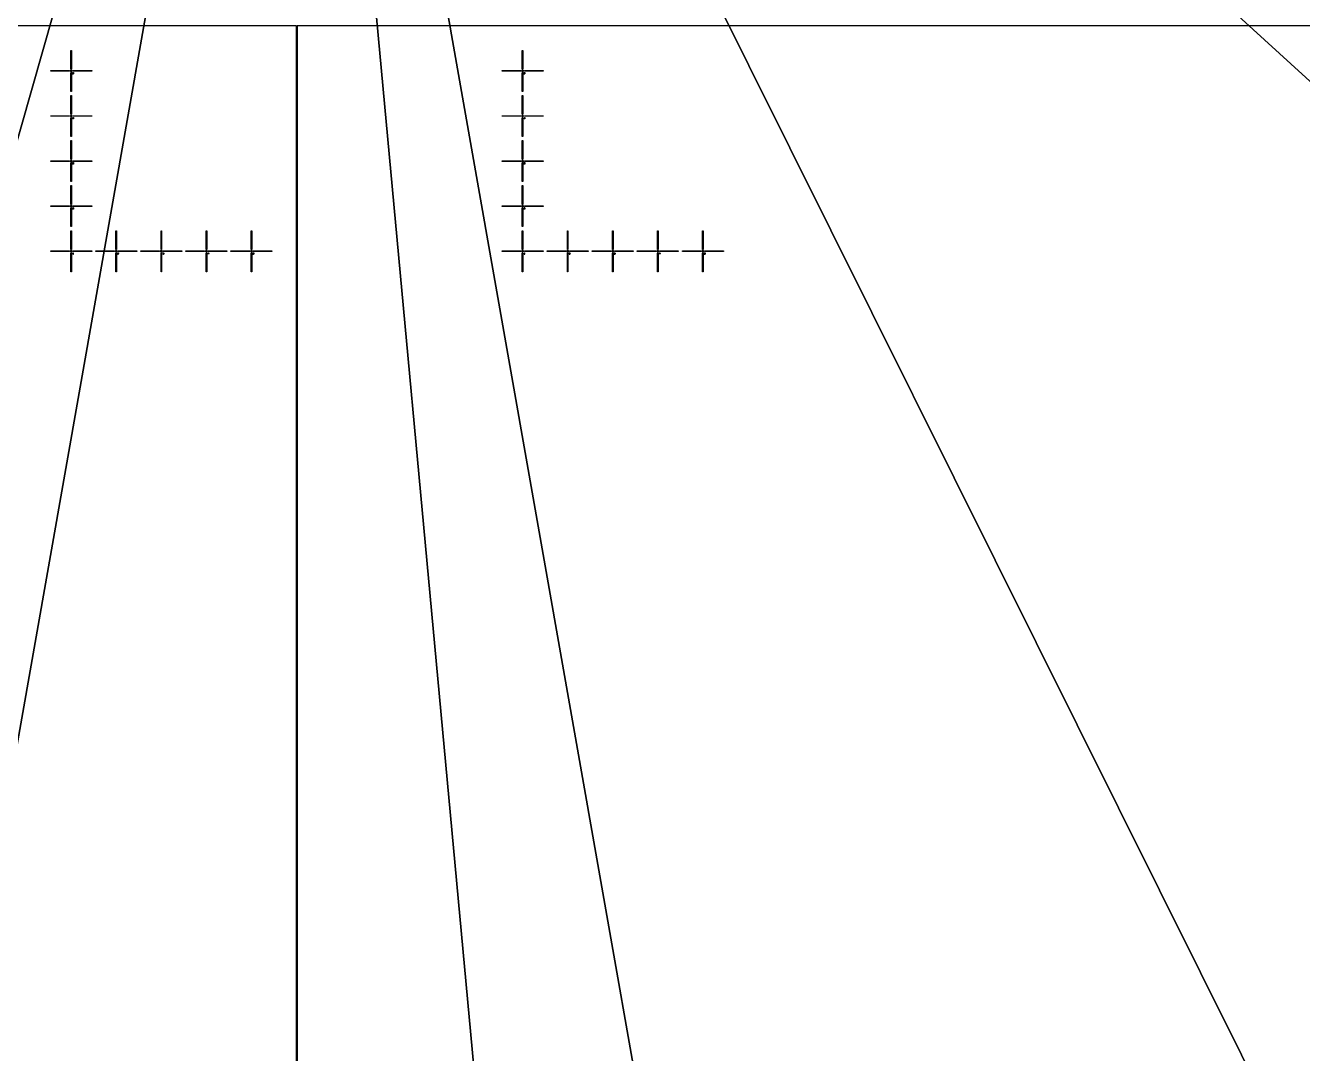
# Model space of a CAD drawing. Extents: x -25400 to 25400, y -24113 to 25400.
# Drawn here: x -1204 to 4462, y -8413 to -3852 of the extents above; entities that cross this region are included whole.
import ezdxf

# ---------------------------------------------------------------- set-up
doc = ezdxf.new("R2010")
doc.units = 0
for name, color, linetype in [('L0D0', 1, 'CONTINUOUS'), ('L1D0', 2, 'CONTINUOUS'), ('L3D0', 3, 'CONTINUOUS')]:
    doc.layers.add(name, color=color, linetype=linetype)

msp = doc.modelspace()

# ---------------------------------------------------------------- linework, layer by layer
at = {"layer": 'L0D0'}
for points in [[(0, 25400), (0, 0), (-4251.735, -24112.788), (-7983.296, -24112.788)], [(8342.854, 23990.765), (8342.854, -23990.765), (8299.673, -24005.737), (8256.466, -24020.632), (8213.232, -24035.449), (8169.972, -24050.188), (8126.685, -24064.85), (8083.372, -24079.433), (8040.032, -24093.939), (7996.667, -24108.366), (7983.296, -24112.788), (4251.735, -24112.788), (0, 0), (0, 25400)], [(-13800.333, -18274.595), (0, 0), (-6266.882, -22025.807), (-6308.618, -22013.89), (-6350.332, -22001.893), (-6392.022, -21989.817), (-6433.69, -21977.662), (-6475.334, -21965.428), (-6516.956, -21953.116), (-6558.553, -21940.724), (-6600.127, -21928.254), (-6641.678, -21915.705), (-6683.205, -21903.077), (-6724.707, -21890.37)], [(-6266.882, -22025.807), (0, 0), (2112.945, -22802.313)], [(2112.945, -22802.313), (0, 0), (10207.408, -20499.239)], [(10207.408, -20499.239), (0, 0), (16923.304, -15427.63)], [(16923.304, -15427.63), (0, 0), (21353.614, -8272.434)]]:
    msp.add_lwpolyline(points, dxfattribs=at)
msp.add_lwpolyline([(-4251.735, -24112.788), (0, 0), (4251.735, -24112.788)], close=True, dxfattribs=at)
at = {"layer": 'L1D0'}
for points in [[(-1002.75, -4045.15), (-1002.75, -3962.15), (-1000.25, -3962.15), (-1000.25, -4045.15)], [(1000.25, -4045.15), (1000.25, -3962.15), (1002.75, -3962.15), (1002.75, -4045.15)], [(-1092.5, -4054.4), (-1092.5, -4051.9), (-1009.5, -4051.9), (-1009.5, -4054.4)], [(-1001.7, -4058.15), (-1001.7, -4053.35), (-1006.5, -4053.35), (-1006.5, -4052.95), (-1001.7, -4052.95), (-1001.7, -4048.15), (-1001.3, -4048.15), (-1001.3, -4052.95), (-996.5, -4052.95), (-996.5, -4053.35), (-1001.3, -4053.35), (-1001.3, -4058.15)], [(-1002.75, -4144.15), (-1002.75, -4061.15), (-1000.25, -4061.15), (-1000.25, -4144.15)], [(-995.5, -4063.706), (-995.5, -4060.15), (-991.056, -4060.15), (-991.056, -4061.039), (-994.611, -4061.039), (-994.611, -4062.817), (-991.944, -4062.817), (-991.944, -4063.706)], [(-995.5, -4066.372), (-995.5, -4065.483), (-991.944, -4065.483), (-991.944, -4066.372)], [(-993.5, -4054.4), (-993.5, -4051.9), (-910.5, -4051.9), (-910.5, -4054.4)], [(-991.944, -4065.483), (-991.944, -4063.706), (-991.056, -4063.706), (-991.056, -4065.483)], [(910.5, -4054.4), (910.5, -4051.9), (993.5, -4051.9), (993.5, -4054.4)], [(1001.3, -4058.15), (1001.3, -4053.35), (996.5, -4053.35), (996.5, -4052.95), (1001.3, -4052.95), (1001.3, -4048.15), (1001.7, -4048.15), (1001.7, -4052.95), (1006.5, -4052.95), (1006.5, -4053.35), (1001.7, -4053.35), (1001.7, -4058.15)], [(1000.25, -4144.15), (1000.25, -4061.15), (1002.75, -4061.15), (1002.75, -4144.15)], [(1007.5, -4063.706), (1007.5, -4060.15), (1011.944, -4060.15), (1011.944, -4061.039), (1008.389, -4061.039), (1008.389, -4062.817), (1011.056, -4062.817), (1011.056, -4063.706)], [(1007.5, -4066.372), (1007.5, -4065.483), (1011.056, -4065.483), (1011.056, -4066.372)], [(1009.5, -4054.4), (1009.5, -4051.9), (1092.5, -4051.9), (1092.5, -4054.4)], [(1011.056, -4065.483), (1011.056, -4063.706), (1011.944, -4063.706), (1011.944, -4065.483)], [(-1002.75, -4245.15), (-1002.75, -4162.15), (-1000.25, -4162.15), (-1000.25, -4245.15)], [(1000.25, -4245.15), (1000.25, -4162.15), (1002.75, -4162.15), (1002.75, -4245.15)], [(-1001.7, -4258.15), (-1001.7, -4253.35), (-1006.5, -4253.35), (-1006.5, -4252.95), (-1001.7, -4252.95), (-1001.7, -4248.15), (-1001.3, -4248.15), (-1001.3, -4252.95), (-996.5, -4252.95), (-996.5, -4253.35), (-1001.3, -4253.35), (-1001.3, -4258.15)], [(1001.3, -4258.15), (1001.3, -4253.35), (996.5, -4253.35), (996.5, -4252.95), (1001.3, -4252.95), (1001.3, -4248.15), (1001.7, -4248.15), (1001.7, -4252.95), (1006.5, -4252.95), (1006.5, -4253.35), (1001.7, -4253.35), (1001.7, -4258.15)], [(-1092.5, -4254.4), (-1092.5, -4251.9), (-1009.5, -4251.9), (-1009.5, -4254.4)], [(-1002.75, -4344.15), (-1002.75, -4261.15), (-1000.25, -4261.15), (-1000.25, -4344.15)], [(-992.833, -4266.372), (-992.833, -4264.594), (-995.5, -4264.594), (-995.5, -4262.817), (-994.611, -4262.817), (-994.611, -4263.706), (-992.833, -4263.706), (-992.833, -4261.039), (-993.722, -4261.039), (-993.722, -4260.15), (-991.944, -4260.15), (-991.944, -4263.706), (-991.056, -4263.706), (-991.056, -4264.594), (-991.944, -4264.594), (-991.944, -4266.372)], [(-994.611, -4262.817), (-994.611, -4261.039), (-993.722, -4261.039), (-993.722, -4262.817)], [(-993.5, -4254.4), (-993.5, -4251.9), (-910.5, -4251.9), (-910.5, -4254.4)], [(910.5, -4254.4), (910.5, -4251.9), (993.5, -4251.9), (993.5, -4254.4)], [(1000.25, -4344.15), (1000.25, -4261.15), (1002.75, -4261.15), (1002.75, -4344.15)], [(1010.167, -4266.372), (1010.167, -4264.594), (1007.5, -4264.594), (1007.5, -4262.817), (1008.389, -4262.817), (1008.389, -4263.706), (1010.167, -4263.706), (1010.167, -4261.039), (1009.278, -4261.039), (1009.278, -4260.15), (1011.056, -4260.15), (1011.056, -4263.706), (1011.944, -4263.706), (1011.944, -4264.594), (1011.056, -4264.594), (1011.056, -4266.372)], [(1008.389, -4262.817), (1008.389, -4261.039), (1009.278, -4261.039), (1009.278, -4262.817)], [(1009.5, -4254.4), (1009.5, -4251.9), (1092.5, -4251.9), (1092.5, -4254.4)], [(-1002.75, -4445.15), (-1002.75, -4362.15), (-1000.25, -4362.15), (-1000.25, -4445.15)], [(1000.25, -4445.15), (1000.25, -4362.15), (1002.75, -4362.15), (1002.75, -4445.15)], [(-1092.5, -4454.4), (-1092.5, -4451.9), (-1009.5, -4451.9), (-1009.5, -4454.4)], [(-1001.7, -4458.15), (-1001.7, -4453.35), (-1006.5, -4453.35), (-1006.5, -4452.95), (-1001.7, -4452.95), (-1001.7, -4448.15), (-1001.3, -4448.15), (-1001.3, -4452.95), (-996.5, -4452.95), (-996.5, -4453.35), (-1001.3, -4453.35), (-1001.3, -4458.15)], [(-1002.75, -4544.15), (-1002.75, -4461.15), (-1000.25, -4461.15), (-1000.25, -4544.15)], [(-995.5, -4461.039), (-995.5, -4460.15), (-991.944, -4460.15), (-991.944, -4461.039)], [(-995.5, -4466.372), (-995.5, -4465.483), (-991.944, -4465.483), (-991.944, -4466.372)], [(-994.611, -4463.706), (-994.611, -4462.817), (-991.944, -4462.817), (-991.944, -4463.706)], [(-993.5, -4454.4), (-993.5, -4451.9), (-910.5, -4451.9), (-910.5, -4454.4)], [(-991.944, -4462.817), (-991.944, -4461.039), (-991.056, -4461.039), (-991.056, -4462.817)], [(-991.944, -4465.483), (-991.944, -4463.706), (-991.056, -4463.706), (-991.056, -4465.483)], [(910.5, -4454.4), (910.5, -4451.9), (993.5, -4451.9), (993.5, -4454.4)], [(1001.3, -4458.15), (1001.3, -4453.35), (996.5, -4453.35), (996.5, -4452.95), (1001.3, -4452.95), (1001.3, -4448.15), (1001.7, -4448.15), (1001.7, -4452.95), (1006.5, -4452.95), (1006.5, -4453.35), (1001.7, -4453.35), (1001.7, -4458.15)], [(1000.25, -4544.15), (1000.25, -4461.15), (1002.75, -4461.15), (1002.75, -4544.15)], [(1007.5, -4461.039), (1007.5, -4460.15), (1011.056, -4460.15), (1011.056, -4461.039)], [(1007.5, -4466.372), (1007.5, -4465.483), (1011.056, -4465.483), (1011.056, -4466.372)], [(1008.389, -4463.706), (1008.389, -4462.817), (1011.056, -4462.817), (1011.056, -4463.706)], [(1009.5, -4454.4), (1009.5, -4451.9), (1092.5, -4451.9), (1092.5, -4454.4)], [(1011.056, -4462.817), (1011.056, -4461.039), (1011.944, -4461.039), (1011.944, -4462.817)], [(1011.056, -4465.483), (1011.056, -4463.706), (1011.944, -4463.706), (1011.944, -4465.483)], [(-1002.75, -4645.15), (-1002.75, -4562.15), (-1000.25, -4562.15), (-1000.25, -4645.15)], [(1000.25, -4645.15), (1000.25, -4562.15), (1002.75, -4562.15), (1002.75, -4645.15)], [(-1092.5, -4654.4), (-1092.5, -4651.9), (-1009.5, -4651.9), (-1009.5, -4654.4)], [(-1001.7, -4658.15), (-1001.7, -4653.35), (-1006.5, -4653.35), (-1006.5, -4652.95), (-1001.7, -4652.95), (-1001.7, -4648.15), (-1001.3, -4648.15), (-1001.3, -4652.95), (-996.5, -4652.95), (-996.5, -4653.35), (-1001.3, -4653.35), (-1001.3, -4658.15)], [(-1002.75, -4744.15), (-1002.75, -4661.15), (-1000.25, -4661.15), (-1000.25, -4744.15)], [(-995.5, -4661.928), (-995.5, -4661.039), (-994.611, -4661.039), (-994.611, -4661.928)], [(-995.5, -4666.372), (-995.5, -4664.594), (-994.611, -4664.594), (-994.611, -4665.483), (-991.056, -4665.483), (-991.056, -4666.372)], [(-994.611, -4661.039), (-994.611, -4660.15), (-991.944, -4660.15), (-991.944, -4661.039)], [(-994.611, -4664.594), (-994.611, -4663.706), (-992.833, -4663.706), (-992.833, -4664.594)], [(-993.5, -4654.4), (-993.5, -4651.9), (-910.5, -4651.9), (-910.5, -4654.4)], [(-992.833, -4663.706), (-992.833, -4662.817), (-991.944, -4662.817), (-991.944, -4663.706)], [(-991.944, -4662.817), (-991.944, -4661.039), (-991.056, -4661.039), (-991.056, -4662.817)], [(910.5, -4654.4), (910.5, -4651.9), (993.5, -4651.9), (993.5, -4654.4)], [(1001.3, -4658.15), (1001.3, -4653.35), (996.5, -4653.35), (996.5, -4652.95), (1001.3, -4652.95), (1001.3, -4648.15), (1001.7, -4648.15), (1001.7, -4652.95), (1006.5, -4652.95), (1006.5, -4653.35), (1001.7, -4653.35), (1001.7, -4658.15)], [(1000.25, -4744.15), (1000.25, -4661.15), (1002.75, -4661.15), (1002.75, -4744.15)], [(1007.5, -4661.928), (1007.5, -4661.039), (1008.389, -4661.039), (1008.389, -4661.928)], [(1007.5, -4666.372), (1007.5, -4664.594), (1008.389, -4664.594), (1008.389, -4665.483), (1011.944, -4665.483), (1011.944, -4666.372)], [(1008.389, -4661.039), (1008.389, -4660.15), (1011.056, -4660.15), (1011.056, -4661.039)], [(1008.389, -4664.594), (1008.389, -4663.706), (1010.167, -4663.706), (1010.167, -4664.594)], [(1009.5, -4654.4), (1009.5, -4651.9), (1092.5, -4651.9), (1092.5, -4654.4)], [(1010.167, -4663.706), (1010.167, -4662.817), (1011.056, -4662.817), (1011.056, -4663.706)], [(1011.056, -4662.817), (1011.056, -4661.039), (1011.944, -4661.039), (1011.944, -4662.817)], [(-1002.75, -4845.15), (-1002.75, -4762.15), (-1000.25, -4762.15), (-1000.25, -4845.15)], [(-802.75, -4845.15), (-802.75, -4762.15), (-800.25, -4762.15), (-800.25, -4845.15)], [(-602.75, -4845.15), (-602.75, -4762.15), (-600.25, -4762.15), (-600.25, -4845.15)], [(-402.75, -4845.15), (-402.75, -4762.15), (-400.25, -4762.15), (-400.25, -4845.15)], [(-202.75, -4845.15), (-202.75, -4762.15), (-200.25, -4762.15), (-200.25, -4845.15)], [(1000.25, -4845.15), (1000.25, -4762.15), (1002.75, -4762.15), (1002.75, -4845.15)], [(1200.25, -4845.15), (1200.25, -4762.15), (1202.75, -4762.15), (1202.75, -4845.15)], [(1400.25, -4845.15), (1400.25, -4762.15), (1402.75, -4762.15), (1402.75, -4845.15)], [(1600.25, -4845.15), (1600.25, -4762.15), (1602.75, -4762.15), (1602.75, -4845.15)], [(1800.25, -4845.15), (1800.25, -4762.15), (1802.75, -4762.15), (1802.75, -4845.15)], [(-1092.5, -4854.4), (-1092.5, -4851.9), (-1009.5, -4851.9), (-1009.5, -4854.4)], [(-1001.7, -4858.15), (-1001.7, -4853.35), (-1006.5, -4853.35), (-1006.5, -4852.95), (-1001.7, -4852.95), (-1001.7, -4848.15), (-1001.3, -4848.15), (-1001.3, -4852.95), (-996.5, -4852.95), (-996.5, -4853.35), (-1001.3, -4853.35), (-1001.3, -4858.15)], [(-1002.75, -4944.15), (-1002.75, -4861.15), (-1000.25, -4861.15), (-1000.25, -4944.15)], [(-994.611, -4866.372), (-994.611, -4865.483), (-993.722, -4865.483), (-993.722, -4861.928), (-994.611, -4861.928), (-994.611, -4861.039), (-993.722, -4861.039), (-993.722, -4860.15), (-992.833, -4860.15), (-992.833, -4865.483), (-991.944, -4865.483), (-991.944, -4866.372)], [(-993.5, -4854.4), (-993.5, -4851.9), (-910.5, -4851.9), (-910.5, -4854.4)], [(-892.5, -4854.4), (-892.5, -4851.9), (-809.5, -4851.9), (-809.5, -4854.4)], [(-801.7, -4858.15), (-801.7, -4853.35), (-806.5, -4853.35), (-806.5, -4852.95), (-801.7, -4852.95), (-801.7, -4848.15), (-801.3, -4848.15), (-801.3, -4852.95), (-796.5, -4852.95), (-796.5, -4853.35), (-801.3, -4853.35), (-801.3, -4858.15)], [(-802.75, -4944.15), (-802.75, -4861.15), (-800.25, -4861.15), (-800.25, -4944.15)], [(-795.5, -4861.928), (-795.5, -4861.039), (-794.611, -4861.039), (-794.611, -4861.928)], [(-795.5, -4866.372), (-795.5, -4864.594), (-794.611, -4864.594), (-794.611, -4865.483), (-791.056, -4865.483), (-791.056, -4866.372)], [(-794.611, -4861.039), (-794.611, -4860.15), (-791.944, -4860.15), (-791.944, -4861.039)], [(-794.611, -4864.594), (-794.611, -4863.706), (-792.833, -4863.706), (-792.833, -4864.594)], [(-793.5, -4854.4), (-793.5, -4851.9), (-710.5, -4851.9), (-710.5, -4854.4)], [(-792.833, -4863.706), (-792.833, -4862.817), (-791.944, -4862.817), (-791.944, -4863.706)], [(-791.944, -4862.817), (-791.944, -4861.039), (-791.056, -4861.039), (-791.056, -4862.817)], [(-692.5, -4854.4), (-692.5, -4851.9), (-609.5, -4851.9), (-609.5, -4854.4)], [(-601.7, -4858.15), (-601.7, -4853.35), (-606.5, -4853.35), (-606.5, -4852.95), (-601.7, -4852.95), (-601.7, -4848.15), (-601.3, -4848.15), (-601.3, -4852.95), (-596.5, -4852.95), (-596.5, -4853.35), (-601.3, -4853.35), (-601.3, -4858.15)], [(-602.75, -4944.15), (-602.75, -4861.15), (-600.25, -4861.15), (-600.25, -4944.15)], [(-595.5, -4861.039), (-595.5, -4860.15), (-591.944, -4860.15), (-591.944, -4861.039)], [(-595.5, -4866.372), (-595.5, -4865.483), (-591.944, -4865.483), (-591.944, -4866.372)], [(-594.611, -4863.706), (-594.611, -4862.817), (-591.944, -4862.817), (-591.944, -4863.706)], [(-593.5, -4854.4), (-593.5, -4851.9), (-510.5, -4851.9), (-510.5, -4854.4)], [(-591.944, -4862.817), (-591.944, -4861.039), (-591.056, -4861.039), (-591.056, -4862.817)], [(-591.944, -4865.483), (-591.944, -4863.706), (-591.056, -4863.706), (-591.056, -4865.483)], [(-492.5, -4854.4), (-492.5, -4851.9), (-409.5, -4851.9), (-409.5, -4854.4)], [(-401.7, -4858.15), (-401.7, -4853.35), (-406.5, -4853.35), (-406.5, -4852.95), (-401.7, -4852.95), (-401.7, -4848.15), (-401.3, -4848.15), (-401.3, -4852.95), (-396.5, -4852.95), (-396.5, -4853.35), (-401.3, -4853.35), (-401.3, -4858.15)], [(-402.75, -4944.15), (-402.75, -4861.15), (-400.25, -4861.15), (-400.25, -4944.15)], [(-392.833, -4866.372), (-392.833, -4864.594), (-395.5, -4864.594), (-395.5, -4862.817), (-394.611, -4862.817), (-394.611, -4863.706), (-392.833, -4863.706), (-392.833, -4861.039), (-393.722, -4861.039), (-393.722, -4860.15), (-391.944, -4860.15), (-391.944, -4863.706), (-391.056, -4863.706), (-391.056, -4864.594), (-391.944, -4864.594), (-391.944, -4866.372)], [(-394.611, -4862.817), (-394.611, -4861.039), (-393.722, -4861.039), (-393.722, -4862.817)], [(-393.5, -4854.4), (-393.5, -4851.9), (-310.5, -4851.9), (-310.5, -4854.4)], [(-292.5, -4854.4), (-292.5, -4851.9), (-209.5, -4851.9), (-209.5, -4854.4)], [(-201.7, -4858.15), (-201.7, -4853.35), (-206.5, -4853.35), (-206.5, -4852.95), (-201.7, -4852.95), (-201.7, -4848.15), (-201.3, -4848.15), (-201.3, -4852.95), (-196.5, -4852.95), (-196.5, -4853.35), (-201.3, -4853.35), (-201.3, -4858.15)], [(-202.75, -4944.15), (-202.75, -4861.15), (-200.25, -4861.15), (-200.25, -4944.15)], [(-195.5, -4863.706), (-195.5, -4860.15), (-191.056, -4860.15), (-191.056, -4861.039), (-194.611, -4861.039), (-194.611, -4862.817), (-191.944, -4862.817), (-191.944, -4863.706)], [(-195.5, -4866.372), (-195.5, -4865.483), (-191.944, -4865.483), (-191.944, -4866.372)], [(-193.5, -4854.4), (-193.5, -4851.9), (-110.5, -4851.9), (-110.5, -4854.4)], [(-191.944, -4865.483), (-191.944, -4863.706), (-191.056, -4863.706), (-191.056, -4865.483)], [(910.5, -4854.4), (910.5, -4851.9), (993.5, -4851.9), (993.5, -4854.4)], [(1001.3, -4858.15), (1001.3, -4853.35), (996.5, -4853.35), (996.5, -4852.95), (1001.3, -4852.95), (1001.3, -4848.15), (1001.7, -4848.15), (1001.7, -4852.95), (1006.5, -4852.95), (1006.5, -4853.35), (1001.7, -4853.35), (1001.7, -4858.15)], [(1000.25, -4944.15), (1000.25, -4861.15), (1002.75, -4861.15), (1002.75, -4944.15)], [(1008.389, -4866.372), (1008.389, -4865.483), (1009.278, -4865.483), (1009.278, -4861.928), (1008.389, -4861.928), (1008.389, -4861.039), (1009.278, -4861.039), (1009.278, -4860.15), (1010.167, -4860.15), (1010.167, -4865.483), (1011.056, -4865.483), (1011.056, -4866.372)], [(1009.5, -4854.4), (1009.5, -4851.9), (1092.5, -4851.9), (1092.5, -4854.4)], [(1110.5, -4854.4), (1110.5, -4851.9), (1193.5, -4851.9), (1193.5, -4854.4)], [(1201.3, -4858.15), (1201.3, -4853.35), (1196.5, -4853.35), (1196.5, -4852.95), (1201.3, -4852.95), (1201.3, -4848.15), (1201.7, -4848.15), (1201.7, -4852.95), (1206.5, -4852.95), (1206.5, -4853.35), (1201.7, -4853.35), (1201.7, -4858.15)], [(1200.25, -4944.15), (1200.25, -4861.15), (1202.75, -4861.15), (1202.75, -4944.15)], [(1207.5, -4861.928), (1207.5, -4861.039), (1208.389, -4861.039), (1208.389, -4861.928)], [(1207.5, -4866.372), (1207.5, -4864.594), (1208.389, -4864.594), (1208.389, -4865.483), (1211.944, -4865.483), (1211.944, -4866.372)], [(1208.389, -4861.039), (1208.389, -4860.15), (1211.056, -4860.15), (1211.056, -4861.039)], [(1208.389, -4864.594), (1208.389, -4863.706), (1210.167, -4863.706), (1210.167, -4864.594)], [(1209.5, -4854.4), (1209.5, -4851.9), (1292.5, -4851.9), (1292.5, -4854.4)], [(1210.167, -4863.706), (1210.167, -4862.817), (1211.056, -4862.817), (1211.056, -4863.706)], [(1211.056, -4862.817), (1211.056, -4861.039), (1211.944, -4861.039), (1211.944, -4862.817)], [(1310.5, -4854.4), (1310.5, -4851.9), (1393.5, -4851.9), (1393.5, -4854.4)], [(1401.3, -4858.15), (1401.3, -4853.35), (1396.5, -4853.35), (1396.5, -4852.95), (1401.3, -4852.95), (1401.3, -4848.15), (1401.7, -4848.15), (1401.7, -4852.95), (1406.5, -4852.95), (1406.5, -4853.35), (1401.7, -4853.35), (1401.7, -4858.15)], [(1400.25, -4944.15), (1400.25, -4861.15), (1402.75, -4861.15), (1402.75, -4944.15)], [(1407.5, -4861.039), (1407.5, -4860.15), (1411.056, -4860.15), (1411.056, -4861.039)], [(1407.5, -4866.372), (1407.5, -4865.483), (1411.056, -4865.483), (1411.056, -4866.372)], [(1408.389, -4863.706), (1408.389, -4862.817), (1411.056, -4862.817), (1411.056, -4863.706)], [(1409.5, -4854.4), (1409.5, -4851.9), (1492.5, -4851.9), (1492.5, -4854.4)], [(1411.056, -4862.817), (1411.056, -4861.039), (1411.944, -4861.039), (1411.944, -4862.817)], [(1411.056, -4865.483), (1411.056, -4863.706), (1411.944, -4863.706), (1411.944, -4865.483)], [(1510.5, -4854.4), (1510.5, -4851.9), (1593.5, -4851.9), (1593.5, -4854.4)], [(1601.3, -4858.15), (1601.3, -4853.35), (1596.5, -4853.35), (1596.5, -4852.95), (1601.3, -4852.95), (1601.3, -4848.15), (1601.7, -4848.15), (1601.7, -4852.95), (1606.5, -4852.95), (1606.5, -4853.35), (1601.7, -4853.35), (1601.7, -4858.15)], [(1600.25, -4944.15), (1600.25, -4861.15), (1602.75, -4861.15), (1602.75, -4944.15)], [(1610.167, -4866.372), (1610.167, -4864.594), (1607.5, -4864.594), (1607.5, -4862.817), (1608.389, -4862.817), (1608.389, -4863.706), (1610.167, -4863.706), (1610.167, -4861.039), (1609.278, -4861.039), (1609.278, -4860.15), (1611.056, -4860.15), (1611.056, -4863.706), (1611.944, -4863.706), (1611.944, -4864.594), (1611.056, -4864.594), (1611.056, -4866.372)], [(1608.389, -4862.817), (1608.389, -4861.039), (1609.278, -4861.039), (1609.278, -4862.817)], [(1609.5, -4854.4), (1609.5, -4851.9), (1692.5, -4851.9), (1692.5, -4854.4)], [(1710.5, -4854.4), (1710.5, -4851.9), (1793.5, -4851.9), (1793.5, -4854.4)], [(1801.3, -4858.15), (1801.3, -4853.35), (1796.5, -4853.35), (1796.5, -4852.95), (1801.3, -4852.95), (1801.3, -4848.15), (1801.7, -4848.15), (1801.7, -4852.95), (1806.5, -4852.95), (1806.5, -4853.35), (1801.7, -4853.35), (1801.7, -4858.15)], [(1800.25, -4944.15), (1800.25, -4861.15), (1802.75, -4861.15), (1802.75, -4944.15)], [(1807.5, -4863.706), (1807.5, -4860.15), (1811.944, -4860.15), (1811.944, -4861.039), (1808.389, -4861.039), (1808.389, -4862.817), (1811.056, -4862.817), (1811.056, -4863.706)], [(1807.5, -4866.372), (1807.5, -4865.483), (1811.056, -4865.483), (1811.056, -4866.372)], [(1809.5, -4854.4), (1809.5, -4851.9), (1892.5, -4851.9), (1892.5, -4854.4)], [(1811.056, -4865.483), (1811.056, -4863.706), (1811.944, -4863.706), (1811.944, -4865.483)]]:
    msp.add_lwpolyline(points, close=True, dxfattribs=at)
at = {"layer": 'L3D0'}
msp.add_lwpolyline([(-7001.5, -10853.15), (-1.5, -10853.15), (1.5, -10853.15), (7001.5, -10853.15), (7004.5, -10853.15), (14004.5, -10853.15), (14007.5, -10853.15), (21007.5, -10853.15), (21007.5, -3853.15), (14007.5, -3853.15), (14007.5, -10853.15), (14004.5, -10853.15), (14004.5, -3853.15), (7004.5, -3853.15), (7004.5, -10853.15), (7001.5, -10853.15), (7001.5, -3853.15), (1.5, -3853.15), (1.5, -10853.15), (-1.5, -10853.15), (-1.5, -3853.15), (-7001.5, -3853.15)], dxfattribs=at)

doc.saveas('drawing.dxf')
